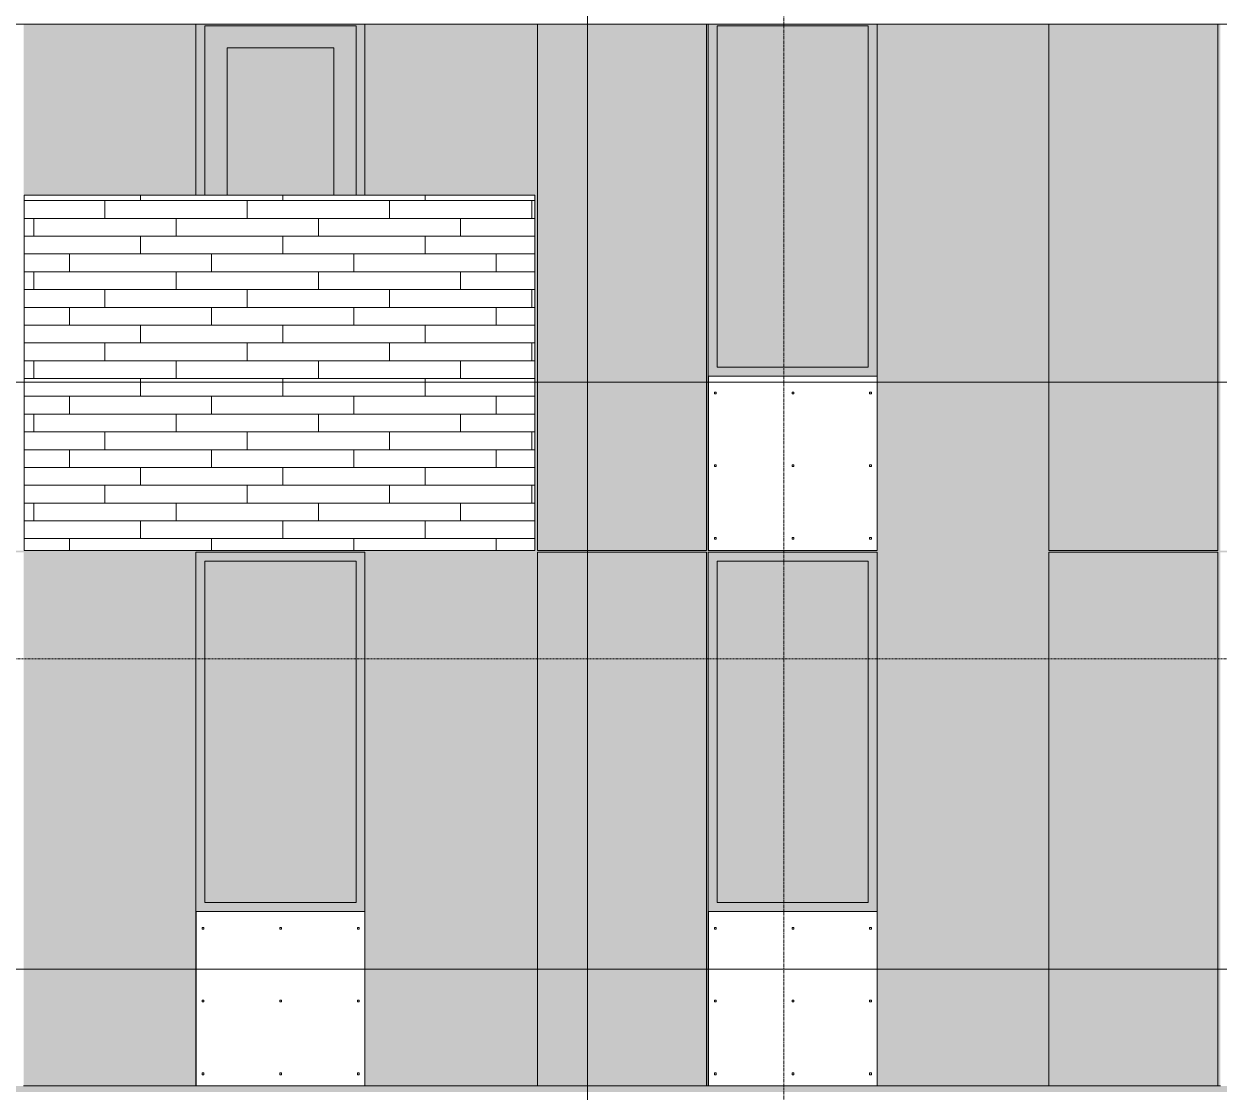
# Model space of a CAD drawing. Header units: inches. Extents: x 1814 to 6957, y -360 to 681.
# Drawn here: x 2983.4 to 3252.2, y 108.4 to 348.5 of the extents above; entities that cross this region are included whole.
import ezdxf

# ---------------------------------------------------------------- set-up
doc = ezdxf.new("R2010")
doc.units = ezdxf.units.IN
doc.header["$MEASUREMENT"] = 0
doc.linetypes.add('Aligning Line 1_8_', pattern=[0.25, 0.125, -0.125])
doc.linetypes.add('Grid Line 1_2_', pattern=[0.875, 0.5, -0.125, 0.125, -0.125])
for name, color, linetype, lineweight in [('0-1', 7, 'Continuous', 5), ('A-CLNG-3', 13, 'Continuous', 5), ('A-FLOR-LEVL-1', 51, 'Grid Line 1_2_', 9), ('A-GLAZ', 151, 'Continuous', 13), ('A-GLAZ-1', 251, 'Continuous', 9), ('A-WALL', 113, 'Continuous', 13), ('A-WALL-PATT-2', 251, 'Continuous', 9), ('G-ANNO-SYMB', 111, 'Aligning Line 1_8_', 9), ('G-ANNO-SYMB-3', 111, 'Continuous', 9), ('S-GRID-1', 1, 'Grid Line 1_2_', 9)]:
    doc.layers.add(name, color=color, linetype=linetype, lineweight=lineweight)
pattern_1 = [(0, (2985.649, 268.8), (0, 4), []), (90, (2985.649, 268.8), (-8, 8), [4, -28]), (90, (3001.649, 272.8), (-8, 8), [4, -28])]

# ---------------------------------------------------------------- blocks, each defined once
blk = doc.blocks.new('CTR - 2nd Phase_rvt-1-SECTION _ CENTER LOOKING WEST')
at = {"layer": 'A-FLOR-LEVL-1'}
for p, q in [((1814.21, 268), (4168.71, 268)), ((1814.21, 136), (4168.71, 136))]:
    blk.add_line(p, q, dxfattribs=at)
blk = doc.blocks.new('CTR - 1st Phase - Common Walls_rvt-1-SECTION _ CENTER LOOKING WEST')
at = {"layer": 'A-FLOR-LEVL-1'}
for p, q in [((1814.21, 268), (4168.71, 268)), ((1814.21, 136), (4168.71, 136))]:
    blk.add_line(p, q, dxfattribs=at)
blk = doc.blocks.new('CTR - 1st Phase -Stairs _ Elevators_rvt-1-SECTION _ CENTER LOOKING WEST')
at = {"layer": 'A-FLOR-LEVL-1'}
for p, q in [((1814.21, 268), (4168.71, 268)), ((1814.21, 136), (4168.71, 136))]:
    blk.add_line(p, q, dxfattribs=at)
blk = doc.blocks.new('Basic Wall _ EXT - FIBER CEMENT - LARGE - ___-2162459-SECTION _ CENTER LOOKING WEST')
at = {"layer": 'A-WALL'}
blk.add_line((2066.96, 348.51), (3400.3, 348.51), dxfattribs=at)
blk = doc.blocks.new('_THE_ WINDOW _ DOOR - Door - 3rd floors-V5-SECTION _ CENTER LOOKING WEST')
at = {"layer": 'A-GLAZ'}
for points in [[(3024.11, 310), (3024.11, 348.12), (3058.14, 348.12), (3058.14, 310), (3060.14, 310), (3060.14, 348.51), (3022.11, 348.51), (3022.11, 310), (3023.16, 310)], [(3058.14, 310), (3058.14, 348.12), (3024.11, 348.12), (3024.11, 310), (3029.11, 310), (3029.11, 343.12), (3053.14, 343.12), (3053.14, 310), (3055.52, 310)], [(3053.14, 310), (3053.14, 343.12), (3029.11, 343.12), (3029.11, 310)]]:
    blk.add_hatch(color=256, dxfattribs=at).paths.add_polyline_path(points, flags=0)
for p, q in [((3022.11, 348.52), (3022.11, 310)), ((3024.11, 310), (3024.11, 348.12)), ((3024.11, 348.12), (3058.14, 348.12)), ((3058.14, 348.12), (3058.14, 310)), ((3060.14, 310), (3060.14, 348.52)), ((3029.11, 310), (3029.11, 343.12)), ((3029.11, 343.12), (3053.14, 343.12)), ((3053.14, 343.12), (3053.14, 310))]:
    blk.add_line(p, q, dxfattribs=at)
blk = doc.blocks.new('_THE_ WINDOW _ DOOR - hvac panel - 2nd floor-2113876-SECTION _ CENTER LOOKING WEST')
at = {"layer": 'A-GLAZ-1'}
h = blk.add_hatch(dxfattribs=at)
h.set_pattern_fill('FP_11', color=256, style=0, pattern_type=2)
h.set_pattern_definition([(0, (2740.124, 174.437), (1, 1), [0.5, -1.5]), (90, (2740.374, 174.187), (-1, 1), [0.5, -1.5])])
h.paths.add_polyline_path([(2752.94, 109.75), (2752.94, 229.75), (2714.91, 229.75), (2714.91, 109.75), (2721.3, 109.75)], flags=0)
at = {"layer": 'A-GLAZ'}
for p, q in [((2752.94, 229.75), (2714.91, 229.75)), ((2714.91, 109.75), (2714.91, 229.75)), ((2752.94, 229.75), (2752.94, 109.75)), ((2752.94, 109.75), (2714.91, 109.75))]:
    blk.add_line(p, q, dxfattribs=at)
blk = doc.blocks.new('_THE_ WINDOW _ DOOR - hvac panel - 3rd floor-V10-SECTION _ CENTER LOOKING WEST')
at = {"layer": 'A-GLAZ-1'}
h = blk.add_hatch(dxfattribs=at)
h.set_pattern_fill('FP_18', color=256, style=0, pattern_type=2)
h.set_pattern_definition([(0, (3124.124, 294.812), (1, 1), [0.5, -1.5]), (90, (3124.374, 294.562), (-1, 1), [0.5, -1.5])])
h.paths.add_polyline_path([(3126.5, 230.12), (3136.94, 230.12), (3136.94, 348.51), (3098.91, 348.51), (3098.91, 230.12)], flags=0)
at = {"layer": 'A-GLAZ'}
for p, q in [((3098.91, 348.52), (3098.91, 230.12)), ((3136.94, 230.12), (3136.94, 348.52)), ((3098.91, 230.12), (3136.94, 230.12))]:
    blk.add_line(p, q, dxfattribs=at)
blk = doc.blocks.new('_THE_ WINDOW _ DOOR - Window - 2nd Floor-V12-SECTION _ CENTER LOOKING WEST')
at = {"layer": 'A-GLAZ'}
h = blk.add_hatch(color=256, dxfattribs=at)
h.paths.add_polyline_path([(3139.31, 149), (3175.34, 149), (3175.34, 229.75), (3137.31, 229.75), (3137.31, 149)], flags=0)
h.paths.add_polyline_path([(3173.34, 151), (3139.31, 151), (3139.31, 227.75), (3173.34, 227.75), (3173.34, 160.21)], flags=0)
blk.add_hatch(color=256, dxfattribs=at).paths.add_polyline_path([(3160.27, 151), (3173.34, 151), (3173.34, 227.75), (3139.31, 227.75), (3139.31, 151)], flags=0)
at = {"layer": 'A-GLAZ-1'}
h = blk.add_hatch(dxfattribs=at)
h.set_pattern_fill('FP_20', color=256, style=0, pattern_type=2)
h.set_pattern_definition([(0, (3177.08, 167.18), (-38.4, 120.38), [0.392, -38.007]), (0, (3177.08, 167.57), (-38.4, 120.38), [0.392, -38.007]), (0, (3177.08, 183.54), (-38.4, 120.38), [0.392, -38.007]), (0, (3177.08, 183.93), (-38.4, 120.38), [0.392, -38.007]), (0, (3177.08, 199.89), (-38.4, 120.38), [0.392, -38.007]), (0, (3177.08, 200.29), (-38.4, 120.38), [0.392, -38.007]), (0, (3177.08, 216.25), (-38.4, 120.38), [0.392, -38.007]), (0, (3177.08, 216.64), (-38.4, 120.38), [0.392, -38.007]), (0, (3177.08, 232.61), (-38.4, 120.38), [0.392, -38.007]), (0, (3177.08, 233), (-38.4, 120.38), [0.392, -38.007]), (0, (3177.08, 248.96), (-38.4, 120.38), [0.392, -38.007]), (0, (3177.08, 249.36), (-38.4, 120.375), [0.392, -38.007]), (0, (3177.08, 265.32), (-38.4, 120.375), [0.392, -38.007]), (0, (3177.08, 265.71), (-38.4, 120.375), [0.392, -38.007]), (0, (3177.08, 281.68), (-38.4, 120.375), [0.392, -38.007]), (0, (3177.08, 282.07), (-38.4, 120.375), [0.392, -38.007]), (0, (3194.53, 167.18), (-38.4, 120.38), [0.392, -38.007]), (0, (3194.53, 167.57), (-38.4, 120.38), [0.392, -38.007]), (0, (3194.53, 183.54), (-38.4, 120.38), [0.392, -38.007]), (0, (3194.53, 183.93), (-38.4, 120.38), [0.392, -38.007]), (0, (3194.53, 199.89), (-38.4, 120.38), [0.392, -38.007]), (0, (3194.53, 200.29), (-38.4, 120.38), [0.392, -38.007]), (0, (3194.53, 216.25), (-38.4, 120.38), [0.392, -38.007]), (0, (3194.53, 216.64), (-38.4, 120.38), [0.392, -38.007]), (0, (3194.53, 232.61), (-38.4, 120.38), [0.392, -38.007]), (0, (3194.53, 233), (-38.4, 120.38), [0.392, -38.007]), (0, (3194.53, 248.96), (-38.4, 120.375), [0.392, -38.007]), (0, (3194.53, 249.36), (-38.4, 120.375), [0.392, -38.007]), (0, (3194.53, 265.32), (-38.4, 120.375), [0.392, -38.007]), (0, (3194.53, 265.71), (-38.4, 120.375), [0.392, -38.007]), (0, (3194.53, 281.68), (-38.4, 120.375), [0.392, -38.007]), (0, (3194.53, 282.07), (-38.4, 120.375), [0.392, -38.007]), (0, (3211.98, 167.18), (-38.4, 120.38), [0.392, -38.007]), (0, (3211.98, 167.57), (-38.4, 120.38), [0.392, -38.007]), (0, (3211.98, 183.54), (-38.4, 120.38), [0.392, -38.007]), (0, (3211.98, 183.93), (-38.4, 120.38), [0.392, -38.007]), (0, (3211.98, 199.89), (-38.4, 120.38), [0.392, -38.007]), (0, (3211.98, 200.29), (-38.4, 120.38), [0.392, -38.007]), (0, (3211.98, 216.25), (-38.4, 120.38), [0.392, -38.007]), (0, (3211.98, 216.64), (-38.4, 120.38), [0.392, -38.007]), (0, (3211.98, 232.61), (-38.4, 120.38), [0.392, -38.007]), (0, (3211.98, 233), (-38.4, 120.38), [0.392, -38.007]), (0, (3211.98, 248.96), (-38.4, 120.375), [0.392, -38.007]), (0, (3211.98, 249.36), (-38.4, 120.375), [0.392, -38.007]), (0, (3211.98, 265.32), (-38.4, 120.375), [0.392, -38.007]), (0, (3211.98, 265.71), (-38.4, 120.375), [0.392, -38.007]), (0, (3211.98, 281.68), (-38.4, 120.375), [0.392, -38.007]), (0, (3211.98, 282.07), (-38.4, 120.375), [0.392, -38.007]), (90, (3175.336, 164.625), (-38.4, 2e-15), [120, -0.375]), (90, (3175.71, 164.625), (-38.4, 2e-15), [120, -0.375]), (90, (3177.077, 167.18), (-38.4, 2e-15), [0.392, -119.982]), (90, (3177.077, 183.536), (-38.4, 2e-15), [0.392, -119.982]), (90, (3177.077, 199.893), (-38.4, 2e-15), [0.392, -119.982]), (90, (3177.077, 216.25), (-38.4, 2e-15), [0.392, -119.982]), (90, (3177.077, 232.607), (-38.4, 2e-15), [0.392, -119.982]), (90, (3177.077, 248.964), (-38.4, 2e-15), [0.392, -119.982]), (90, (3177.077, 265.322), (-38.4, 2e-15), [0.392, -119.982]), (90, (3177.077, 281.68), (-38.4, 2e-15), [0.392, -119.982]), (90, (3177.47, 167.18), (-38.4, 2e-15), [0.392, -119.982]), (90, (3177.47, 183.536), (-38.4, 2e-15), [0.392, -119.982]), (90, (3177.47, 199.893), (-38.4, 2e-15), [0.392, -119.982]), (90, (3177.47, 216.25), (-38.4, 2e-15), [0.392, -119.982]), (90, (3177.47, 232.607), (-38.4, 2e-15), [0.392, -119.982]), (90, (3177.47, 248.964), (-38.4, 2e-15), [0.392, -119.982]), (90, (3177.47, 265.322), (-38.4, 2e-15), [0.392, -119.982]), (90, (3177.47, 281.68), (-38.4, 2e-15), [0.392, -119.982]), (90, (3194.527, 167.18), (-38.4, 2e-15), [0.392, -119.982]), (90, (3194.527, 183.536), (-38.4, 2e-15), [0.392, -119.982]), (90, (3194.527, 199.893), (-38.4, 2e-15), [0.392, -119.982]), (90, (3194.527, 216.25), (-38.4, 2e-15), [0.392, -119.982]), (90, (3194.527, 232.607), (-38.4, 2e-15), [0.392, -119.982]), (90, (3194.527, 248.964), (-38.4, 2e-15), [0.392, -119.982]), (90, (3194.527, 265.322), (-38.4, 2e-15), [0.392, -119.982]), (90, (3194.527, 281.68), (-38.4, 2e-15), [0.392, -119.982]), (90, (3194.92, 167.18), (-38.4, 2e-15), [0.392, -119.982]), (90, (3194.92, 183.536), (-38.4, 2e-15), [0.392, -119.982]), (90, (3194.92, 199.893), (-38.4, 2e-15), [0.392, -119.982]), (90, (3194.92, 216.25), (-38.4, 2e-15), [0.392, -119.982]), (90, (3194.92, 232.607), (-38.4, 2e-15), [0.392, -119.982]), (90, (3194.92, 248.964), (-38.4, 2e-15), [0.392, -119.982]), (90, (3194.92, 265.322), (-38.4, 2e-15), [0.392, -119.982]), (90, (3194.92, 281.68), (-38.4, 2e-15), [0.392, -119.982]), (90, (3211.977, 167.18), (-38.4, 2e-15), [0.392, -119.982]), (90, (3211.977, 183.536), (-38.4, 2e-15), [0.392, -119.982]), (90, (3211.977, 199.893), (-38.4, 2e-15), [0.392, -119.982]), (90, (3211.977, 216.25), (-38.4, 2e-15), [0.392, -119.982]), (90, (3211.977, 232.607), (-38.4, 2e-15), [0.392, -119.982]), (90, (3211.977, 248.964), (-38.4, 2e-15), [0.392, -119.982]), (90, (3211.977, 265.322), (-38.4, 2e-15), [0.392, -119.982]), (90, (3211.977, 281.68), (-38.4, 2e-15), [0.392, -119.982]), (90, (3212.37, 167.18), (-38.4, 2e-15), [0.392, -119.982]), (90, (3212.37, 183.536), (-38.4, 2e-15), [0.392, -119.982]), (90, (3212.37, 199.893), (-38.4, 2e-15), [0.392, -119.982]), (90, (3212.37, 216.25), (-38.4, 2e-15), [0.392, -119.982]), (90, (3212.37, 232.607), (-38.4, 2e-15), [0.392, -119.982]), (90, (3212.37, 248.964), (-38.4, 2e-15), [0.392, -119.982]), (90, (3212.37, 265.322), (-38.4, 2e-15), [0.392, -119.982]), (90, (3212.37, 281.68), (-38.4, 2e-15), [0.392, -119.982]), (180, (3213.74, 164.25), (-38.4, 120.38), [38.025, -0.375]), (180, (3213.74, 164.62), (-38.4, 120.38), [38.025, -0.375])])
h.paths.add_polyline_path([(3160.27, 109.75), (3175.34, 109.75), (3175.34, 149), (3137.31, 149), (3137.31, 109.75)], flags=0)
at = {"layer": 'A-GLAZ'}
for p, q in [((3175.34, 229.75), (3137.31, 229.75)), ((3137.31, 229.75), (3137.31, 149)), ((3175.34, 149), (3175.34, 229.75)), ((3139.31, 151), (3139.31, 227.75)), ((3139.31, 227.75), (3173.34, 227.75)), ((3173.34, 227.75), (3173.34, 151)), ((3173.34, 151), (3139.31, 151)), ((3137.31, 149), (3175.34, 149)), ((3137.31, 149), (3137.31, 109.75)), ((3175.34, 109.75), (3175.34, 149)), ((3137.31, 109.75), (3175.34, 109.75))]:
    blk.add_line(p, q, dxfattribs=at)
blk = doc.blocks.new('_THE_ WINDOW _ DOOR - Window - 3rd Floor-V11-SECTION _ CENTER LOOKING WEST')
at = {"layer": 'A-GLAZ'}
h = blk.add_hatch(color=256, dxfattribs=at)
h.paths.add_polyline_path([(3252.51, 269.37), (3290.54, 269.37), (3290.54, 348.51), (3252.51, 348.51), (3252.51, 274.83)], flags=0)
h.paths.add_polyline_path([(3278.46, 271.37), (3254.51, 271.37), (3254.51, 348.12), (3288.54, 348.12), (3288.54, 271.37)], flags=0)
blk.add_hatch(color=256, dxfattribs=at).paths.add_polyline_path([(3288.54, 271.37), (3288.54, 348.12), (3254.51, 348.12), (3254.51, 271.37), (3278.46, 271.37)], flags=0)
at = {"layer": 'A-GLAZ-1'}
h = blk.add_hatch(dxfattribs=at)
h.set_pattern_fill('FP_19', color=256, style=0, pattern_type=2)
h.set_pattern_definition([(0, (3292.28, 287.55), (-38.4, 120.38), [0.392, -38.007]), (0, (3292.28, 287.95), (-38.4, 120.38), [0.392, -38.007]), (0, (3292.28, 303.91), (-38.4, 120.38), [0.392, -38.007]), (0, (3292.28, 304.3), (-38.4, 120.38), [0.392, -38.007]), (0, (3292.28, 320.27), (-38.4, 120.38), [0.392, -38.007]), (0, (3292.28, 320.66), (-38.4, 120.38), [0.392, -38.007]), (0, (3292.28, 336.62), (-38.4, 120.38), [0.392, -38.007]), (0, (3292.28, 337.02), (-38.4, 120.38), [0.392, -38.007]), (0, (3292.28, 352.98), (-38.4, 120.38), [0.392, -38.007]), (0, (3292.28, 353.38), (-38.4, 120.38), [0.392, -38.007]), (0, (3292.28, 369.34), (-38.4, 120.38), [0.392, -38.007]), (0, (3292.28, 369.73), (-38.4, 120.375), [0.392, -38.007]), (0, (3292.28, 385.7), (-38.4, 120.375), [0.392, -38.007]), (0, (3292.28, 386.09), (-38.4, 120.375), [0.392, -38.007]), (0, (3292.28, 402.05), (-38.4, 120.375), [0.392, -38.007]), (0, (3292.28, 402.45), (-38.4, 120.375), [0.392, -38.007]), (0, (3309.73, 287.55), (-38.4, 120.38), [0.392, -38.007]), (0, (3309.73, 287.95), (-38.4, 120.38), [0.392, -38.007]), (0, (3309.73, 303.91), (-38.4, 120.38), [0.392, -38.007]), (0, (3309.73, 304.3), (-38.4, 120.38), [0.392, -38.007]), (0, (3309.73, 320.27), (-38.4, 120.38), [0.392, -38.007]), (0, (3309.73, 320.66), (-38.4, 120.38), [0.392, -38.007]), (0, (3309.73, 336.62), (-38.4, 120.38), [0.392, -38.007]), (0, (3309.73, 337.02), (-38.4, 120.38), [0.392, -38.007]), (0, (3309.73, 352.98), (-38.4, 120.38), [0.392, -38.007]), (0, (3309.73, 353.38), (-38.4, 120.38), [0.392, -38.007]), (0, (3309.73, 369.34), (-38.4, 120.375), [0.392, -38.007]), (0, (3309.73, 369.73), (-38.4, 120.375), [0.392, -38.007]), (0, (3309.73, 385.7), (-38.4, 120.375), [0.392, -38.007]), (0, (3309.73, 386.09), (-38.4, 120.375), [0.392, -38.007]), (0, (3309.73, 402.05), (-38.4, 120.375), [0.392, -38.007]), (0, (3309.73, 402.45), (-38.4, 120.375), [0.392, -38.007]), (0, (3327.18, 287.55), (-38.4, 120.38), [0.392, -38.007]), (0, (3327.18, 287.95), (-38.4, 120.38), [0.392, -38.007]), (0, (3327.18, 303.91), (-38.4, 120.38), [0.392, -38.007]), (0, (3327.18, 304.3), (-38.4, 120.38), [0.392, -38.007]), (0, (3327.18, 320.27), (-38.4, 120.38), [0.392, -38.007]), (0, (3327.18, 320.66), (-38.4, 120.38), [0.392, -38.007]), (0, (3327.18, 336.62), (-38.4, 120.38), [0.392, -38.007]), (0, (3327.18, 337.02), (-38.4, 120.38), [0.392, -38.007]), (0, (3327.18, 352.98), (-38.4, 120.38), [0.392, -38.007]), (0, (3327.18, 353.38), (-38.4, 120.38), [0.392, -38.007]), (0, (3327.18, 369.34), (-38.4, 120.375), [0.392, -38.007]), (0, (3327.18, 369.73), (-38.4, 120.375), [0.392, -38.007]), (0, (3327.18, 385.7), (-38.4, 120.375), [0.392, -38.007]), (0, (3327.18, 386.09), (-38.4, 120.375), [0.392, -38.007]), (0, (3327.18, 402.05), (-38.4, 120.375), [0.392, -38.007]), (0, (3327.18, 402.45), (-38.4, 120.375), [0.392, -38.007]), (90, (3290.536, 285), (-38.4, 2e-15), [120, -0.375]), (90, (3290.91, 285), (-38.4, 2e-15), [120, -0.375]), (90, (3292.277, 287.554), (-38.4, 2e-15), [0.392, -119.982]), (90, (3292.277, 303.91), (-38.4, 2e-15), [0.392, -119.982]), (90, (3292.277, 320.268), (-38.4, 2e-15), [0.392, -119.982]), (90, (3292.277, 336.625), (-38.4, 2e-15), [0.392, -119.982]), (90, (3292.277, 352.982), (-38.4, 2e-15), [0.392, -119.982]), (90, (3292.277, 369.34), (-38.4, 2e-15), [0.392, -119.982]), (90, (3292.277, 385.697), (-38.4, 2e-15), [0.392, -119.982]), (90, (3292.277, 402.054), (-38.4, 2e-15), [0.392, -119.982]), (90, (3292.67, 287.554), (-38.4, 2e-15), [0.392, -119.982]), (90, (3292.67, 303.91), (-38.4, 2e-15), [0.392, -119.982]), (90, (3292.67, 320.268), (-38.4, 2e-15), [0.392, -119.982]), (90, (3292.67, 336.625), (-38.4, 2e-15), [0.392, -119.982]), (90, (3292.67, 352.982), (-38.4, 2e-15), [0.392, -119.982]), (90, (3292.67, 369.34), (-38.4, 2e-15), [0.392, -119.982]), (90, (3292.67, 385.697), (-38.4, 2e-15), [0.392, -119.982]), (90, (3292.67, 402.054), (-38.4, 2e-15), [0.392, -119.982]), (90, (3309.727, 287.554), (-38.4, 2e-15), [0.392, -119.982]), (90, (3309.727, 303.91), (-38.4, 2e-15), [0.392, -119.982]), (90, (3309.727, 320.268), (-38.4, 2e-15), [0.392, -119.982]), (90, (3309.727, 336.625), (-38.4, 2e-15), [0.392, -119.982]), (90, (3309.727, 352.982), (-38.4, 2e-15), [0.392, -119.982]), (90, (3309.727, 369.34), (-38.4, 2e-15), [0.392, -119.982]), (90, (3309.727, 385.697), (-38.4, 2e-15), [0.392, -119.982]), (90, (3309.727, 402.054), (-38.4, 2e-15), [0.392, -119.982]), (90, (3310.12, 287.554), (-38.4, 2e-15), [0.392, -119.982]), (90, (3310.12, 303.91), (-38.4, 2e-15), [0.392, -119.982]), (90, (3310.12, 320.268), (-38.4, 2e-15), [0.392, -119.982]), (90, (3310.12, 336.625), (-38.4, 2e-15), [0.392, -119.982]), (90, (3310.12, 352.982), (-38.4, 2e-15), [0.392, -119.982]), (90, (3310.12, 369.34), (-38.4, 2e-15), [0.392, -119.982]), (90, (3310.12, 385.697), (-38.4, 2e-15), [0.392, -119.982]), (90, (3310.12, 402.054), (-38.4, 2e-15), [0.392, -119.982]), (90, (3327.177, 287.554), (-38.4, 2e-15), [0.392, -119.982]), (90, (3327.177, 303.91), (-38.4, 2e-15), [0.392, -119.982]), (90, (3327.177, 320.268), (-38.4, 2e-15), [0.392, -119.982]), (90, (3327.177, 336.625), (-38.4, 2e-15), [0.392, -119.982]), (90, (3327.177, 352.982), (-38.4, 2e-15), [0.392, -119.982]), (90, (3327.177, 369.34), (-38.4, 2e-15), [0.392, -119.982]), (90, (3327.177, 385.697), (-38.4, 2e-15), [0.392, -119.982]), (90, (3327.177, 402.054), (-38.4, 2e-15), [0.392, -119.982]), (90, (3327.57, 287.554), (-38.4, 2e-15), [0.392, -119.982]), (90, (3327.57, 303.91), (-38.4, 2e-15), [0.392, -119.982]), (90, (3327.57, 320.268), (-38.4, 2e-15), [0.392, -119.982]), (90, (3327.57, 336.625), (-38.4, 2e-15), [0.392, -119.982]), (90, (3327.57, 352.982), (-38.4, 2e-15), [0.392, -119.982]), (90, (3327.57, 369.34), (-38.4, 2e-15), [0.392, -119.982]), (90, (3327.57, 385.697), (-38.4, 2e-15), [0.392, -119.982]), (90, (3327.57, 402.054), (-38.4, 2e-15), [0.392, -119.982]), (180, (3328.94, 284.62), (-38.4, 120.38), [38.025, -0.375]), (180, (3328.94, 285), (-38.4, 120.38), [38.025, -0.375])])
h.paths.add_polyline_path([(3288.54, 230.12), (3290.54, 230.12), (3290.54, 269.37), (3252.51, 269.37), (3252.51, 230.12), (3261.57, 230.12)], flags=0)
at = {"layer": 'A-GLAZ'}
for p, q in [((3252.51, 348.52), (3252.51, 269.37)), ((3254.51, 271.37), (3254.51, 348.12)), ((3254.51, 348.12), (3288.54, 348.12)), ((3288.54, 348.12), (3288.54, 271.37)), ((3290.54, 269.37), (3290.54, 348.52)), ((3252.51, 269.37), (3290.54, 269.37)), ((3252.51, 269.37), (3252.51, 230.12)), ((3288.54, 271.37), (3254.51, 271.37)), ((3290.54, 230.12), (3290.54, 269.37)), ((3252.51, 230.12), (3290.54, 230.12))]:
    blk.add_line(p, q, dxfattribs=at)

msp = doc.modelspace()

# ---------------------------------------------------------------- hatches: boundary and pattern name
at = {"layer": 'A-CLNG-3'}
msp.add_hatch(color=256, dxfattribs=at).paths.add_polyline_path([(2856.37, 108.37), (3400.3, 108.37), (3400.26, 109.75), (2068.17, 109.75), (2068.17, 108.37), (2822.6, 108.37)], flags=0)
at = {"layer": 'A-WALL-PATT-2'}
h = msp.add_hatch(dxfattribs=at)
h.set_pattern_fill('FP_7', color=256, style=0, pattern_type=2)
h.set_pattern_definition([(0, (3408.85, 112.3), (-38.4, 120.375), [0.392, -38.007]), (0, (3408.85, 112.7), (-38.4, 120.375), [0.392, -38.007]), (0, (3408.85, 128.66), (-38.4, 120.375), [0.392, -38.007]), (0, (3408.85, 129.05), (-38.4, 120.375), [0.392, -38.007]), (0, (3408.85, 145.02), (-38.4, 120.375), [0.392, -38.007]), (0, (3408.85, 145.41), (-38.4, 120.375), [0.392, -38.007]), (0, (3408.85, 161.38), (-38.4, 120.375), [0.392, -38.007]), (0, (3408.85, 161.77), (-38.4, 120.375), [0.392, -38.007]), (0, (3408.85, 177.73), (-38.4, 120.375), [0.392, -38.007]), (0, (3408.85, 178.12), (-38.4, 120.375), [0.392, -38.007]), (0, (3408.85, 194.09), (-38.4, 120.375), [0.392, -38.007]), (0, (3408.85, 194.48), (-38.4, 120.375), [0.392, -38.007]), (0, (3408.85, 210.45), (-38.4, 120.375), [0.392, -38.007]), (0, (3408.85, 210.84), (-38.4, 120.375), [0.392, -38.007]), (0, (3408.85, 226.8), (-38.4, 120.375), [0.392, -38.007]), (0, (3408.85, 227.2), (-38.4, 120.375), [0.392, -38.007]), (0, (3426.3, 112.3), (-38.4, 120.375), [0.392, -38.007]), (0, (3426.3, 112.7), (-38.4, 120.375), [0.392, -38.007]), (0, (3426.3, 128.66), (-38.4, 120.375), [0.392, -38.007]), (0, (3426.3, 129.05), (-38.4, 120.375), [0.392, -38.007]), (0, (3426.3, 145.02), (-38.4, 120.375), [0.392, -38.007]), (0, (3426.3, 145.41), (-38.4, 120.375), [0.392, -38.007]), (0, (3426.3, 161.38), (-38.4, 120.375), [0.392, -38.007]), (0, (3426.3, 161.77), (-38.4, 120.375), [0.392, -38.007]), (0, (3426.3, 177.73), (-38.4, 120.375), [0.392, -38.007]), (0, (3426.3, 178.12), (-38.4, 120.375), [0.392, -38.007]), (0, (3426.3, 194.09), (-38.4, 120.375), [0.392, -38.007]), (0, (3426.3, 194.48), (-38.4, 120.375), [0.392, -38.007]), (0, (3426.3, 210.45), (-38.4, 120.375), [0.392, -38.007]), (0, (3426.3, 210.84), (-38.4, 120.375), [0.392, -38.007]), (0, (3426.3, 226.8), (-38.4, 120.375), [0.392, -38.007]), (0, (3426.3, 227.2), (-38.4, 120.375), [0.392, -38.007]), (0, (3443.75, 112.3), (-38.4, 120.375), [0.392, -38.007]), (0, (3443.75, 112.7), (-38.4, 120.375), [0.392, -38.007]), (0, (3443.75, 128.66), (-38.4, 120.375), [0.392, -38.007]), (0, (3443.75, 129.05), (-38.4, 120.375), [0.392, -38.007]), (0, (3443.75, 145.02), (-38.4, 120.375), [0.392, -38.007]), (0, (3443.75, 145.41), (-38.4, 120.375), [0.392, -38.007]), (0, (3443.75, 161.38), (-38.4, 120.375), [0.392, -38.007]), (0, (3443.75, 161.77), (-38.4, 120.375), [0.392, -38.007]), (0, (3443.75, 177.73), (-38.4, 120.375), [0.392, -38.007]), (0, (3443.75, 178.12), (-38.4, 120.375), [0.392, -38.007]), (0, (3443.75, 194.09), (-38.4, 120.375), [0.392, -38.007]), (0, (3443.75, 194.48), (-38.4, 120.375), [0.392, -38.007]), (0, (3443.75, 210.45), (-38.4, 120.375), [0.392, -38.007]), (0, (3443.75, 210.84), (-38.4, 120.375), [0.392, -38.007]), (0, (3443.75, 226.8), (-38.4, 120.375), [0.392, -38.007]), (0, (3443.75, 227.2), (-38.4, 120.375), [0.392, -38.007]), (90, (3407.11, 109.75), (-38.4, 2e-15), [120, -0.375]), (90, (3407.486, 109.75), (-38.4, 2e-15), [120, -0.375]), (90, (3408.852, 112.304), (-38.4, 2e-15), [0.392, -119.982]), (90, (3408.852, 128.66), (-38.4, 2e-15), [0.392, -119.982]), (90, (3408.852, 145.018), (-38.4, 2e-15), [0.392, -119.982]), (90, (3408.852, 161.375), (-38.4, 2e-15), [0.392, -119.982]), (90, (3408.852, 177.732), (-38.4, 2e-15), [0.392, -119.982]), (90, (3408.852, 194.09), (-38.4, 2e-15), [0.392, -119.982]), (90, (3408.852, 210.447), (-38.4, 2e-15), [0.392, -119.982]), (90, (3408.852, 226.804), (-38.4, 2e-15), [0.392, -119.982]), (90, (3409.245, 112.304), (-38.4, 2e-15), [0.392, -119.982]), (90, (3409.245, 128.66), (-38.4, 2e-15), [0.392, -119.982]), (90, (3409.245, 145.018), (-38.4, 2e-15), [0.392, -119.982]), (90, (3409.245, 161.375), (-38.4, 2e-15), [0.392, -119.982]), (90, (3409.245, 177.732), (-38.4, 2e-15), [0.392, -119.982]), (90, (3409.245, 194.09), (-38.4, 2e-15), [0.392, -119.982]), (90, (3409.245, 210.447), (-38.4, 2e-15), [0.392, -119.982]), (90, (3409.245, 226.804), (-38.4, 2e-15), [0.392, -119.982]), (90, (3426.302, 112.304), (-38.4, 2e-15), [0.392, -119.982]), (90, (3426.302, 128.66), (-38.4, 2e-15), [0.392, -119.982]), (90, (3426.302, 145.018), (-38.4, 2e-15), [0.392, -119.982]), (90, (3426.302, 161.375), (-38.4, 2e-15), [0.392, -119.982]), (90, (3426.302, 177.732), (-38.4, 2e-15), [0.392, -119.982]), (90, (3426.302, 194.09), (-38.4, 2e-15), [0.392, -119.982]), (90, (3426.302, 210.447), (-38.4, 2e-15), [0.392, -119.982]), (90, (3426.302, 226.804), (-38.4, 2e-15), [0.392, -119.982]), (90, (3426.695, 112.304), (-38.4, 2e-15), [0.392, -119.982]), (90, (3426.695, 128.66), (-38.4, 2e-15), [0.392, -119.982]), (90, (3426.695, 145.018), (-38.4, 2e-15), [0.392, -119.982]), (90, (3426.695, 161.375), (-38.4, 2e-15), [0.392, -119.982]), (90, (3426.695, 177.732), (-38.4, 2e-15), [0.392, -119.982]), (90, (3426.695, 194.09), (-38.4, 2e-15), [0.392, -119.982]), (90, (3426.695, 210.447), (-38.4, 2e-15), [0.392, -119.982]), (90, (3426.695, 226.804), (-38.4, 2e-15), [0.392, -119.982]), (90, (3443.752, 112.304), (-38.4, 2e-15), [0.392, -119.982]), (90, (3443.752, 128.66), (-38.4, 2e-15), [0.392, -119.982]), (90, (3443.752, 145.018), (-38.4, 2e-15), [0.392, -119.982]), (90, (3443.752, 161.375), (-38.4, 2e-15), [0.392, -119.982]), (90, (3443.752, 177.732), (-38.4, 2e-15), [0.392, -119.982]), (90, (3443.752, 194.09), (-38.4, 2e-15), [0.392, -119.982]), (90, (3443.752, 210.447), (-38.4, 2e-15), [0.392, -119.982]), (90, (3443.752, 226.804), (-38.4, 2e-15), [0.392, -119.982]), (90, (3444.145, 112.304), (-38.4, 2e-15), [0.392, -119.982]), (90, (3444.145, 128.66), (-38.4, 2e-15), [0.392, -119.982]), (90, (3444.145, 145.018), (-38.4, 2e-15), [0.392, -119.982]), (90, (3444.145, 161.375), (-38.4, 2e-15), [0.392, -119.982]), (90, (3444.145, 177.732), (-38.4, 2e-15), [0.392, -119.982]), (90, (3444.145, 194.09), (-38.4, 2e-15), [0.392, -119.982]), (90, (3444.145, 210.447), (-38.4, 2e-15), [0.392, -119.982]), (90, (3444.145, 226.804), (-38.4, 2e-15), [0.392, -119.982]), (180, (3445.51, 109.38), (-38.4, 120.375), [38.025, -0.375]), (180, (3445.51, 109.75), (-38.4, 120.375), [38.025, -0.375])])
h.paths.add_polyline_path([(3098.54, 109.75), (3098.91, 109.75), (3098.91, 229.75), (3136.94, 229.75), (3136.94, 109.75), (3137.31, 109.75), (3137.32, 229.75), (3175.34, 229.75), (3175.34, 109.75), (3213.92, 109.75), (3213.92, 229.75), (3251.95, 229.75), (3251.95, 109.75), (3252.51, 109.75), (3252.52, 229.75), (3290.54, 229.75), (3290.54, 178), (3290.91, 178), (3290.91, 229.75), (3328.94, 229.75), (3328.94, 178), (3329.31, 178), (3329.31, 229.75), (3367.34, 229.75), (3367.34, 178), (3367.52, 178), (3367.52, 109.75), (3400.05, 109.75), (3400.05, 230.12), (3400.3, 230.12), (3400.3, 232.87), (3400.8, 232.87), (3400.8, 346.27), (3400.3, 346.27), (3400.3, 348.51), (3328.94, 348.51), (3328.93, 230.12), (3290.91, 230.12), (3290.91, 348.51), (3290.54, 348.51), (3290.54, 230.12), (3252.51, 230.12), (3252.51, 348.51), (3251.95, 348.51), (3251.95, 230.12), (3213.92, 230.12), (3213.92, 348.51), (3175.34, 348.51), (3175.34, 230.12), (3137.31, 230.12), (3137.31, 348.51), (3136.94, 348.51), (3136.93, 230.12), (3098.91, 230.12), (3098.91, 348.51), (3060.14, 348.51), (3060.14, 310), (3098.35, 310), (3098.35, 230.12), (2983.52, 230.12), (2983.52, 310), (3022.11, 310), (3022.11, 348.51), (2983.34, 348.51), (2983.34, 230.12), (2945.31, 230.12), (2945.31, 348.51), (2868.14, 348.51), (2868.14, 230.12), (2830.11, 230.12), (2830.1, 348.51), (2829.74, 348.51), (2829.74, 230.12), (2791.71, 230.12), (2791.71, 348.51), (2752.94, 348.51), (2752.94, 230.12), (2714.91, 230.12), (2714.9, 348.51), (2714.54, 348.51), (2714.53, 230.12), (2676.51, 230.12), (2676.51, 348.51), (2637.74, 348.51), (2637.74, 230.12), (2522.72, 230.12), (2522.72, 310), (2561.31, 310), (2561.31, 348.51), (2484.14, 348.51), (2484.14, 230.12), (2446.11, 230.12), (2446.1, 348.51), (2445.74, 348.51), (2445.74, 230.12), (2407.71, 230.12), (2407.71, 348.51), (2368.94, 348.51), (2368.94, 230.12), (2330.91, 230.12), (2330.91, 348.51), (2292.14, 348.51), (2292.14, 230.12), (2254.11, 230.12), (2254.11, 348.51), (2253.74, 348.51), (2253.74, 178), (2254.11, 178), (2254.11, 229.75), (2292.14, 229.75), (2292.14, 178), (2330.54, 178), (2330.54, 109.75), (2330.91, 109.75), (2330.91, 229.75), (2368.94, 229.75), (2368.94, 109.75), (2407.71, 109.75), (2407.71, 229.75), (2445.74, 229.75), (2445.74, 109.75), (2446.11, 109.75), (2446.11, 229.75), (2484.14, 229.75), (2484.14, 109.75), (2561.31, 109.75), (2561.31, 229.75), (2599.34, 229.75), (2599.34, 109.75), (2599.71, 109.77), (2599.71, 229.75), (2637.74, 229.75), (2637.74, 109.75), (2676.51, 109.75), (2676.51, 229.75), (2714.54, 229.75), (2714.54, 109.75), (2714.91, 109.79), (2714.91, 229.75), (2752.94, 229.75), (2752.94, 109.75), (2753.5, 109.75), (2753.5, 178), (2791.71, 178), (2791.71, 229.75), (2829.74, 229.75), (2829.74, 178), (2830.11, 178), (2830.11, 229.75), (2868.14, 229.75), (2868.14, 178), (2868.32, 178), (2868.32, 109.75), (2945.31, 109.75), (2945.31, 229.75), (2983.34, 229.75), (2983.34, 109.75), (3022.11, 109.75), (3022.11, 229.75), (3060.14, 229.75), (3060.14, 109.75), (3092.74, 109.75)], flags=0)
h.paths.add_polyline_path([(3402.37, 230.19), (3402.74, 230.19), (3402.74, 232.81), (3402.44, 232.81), (3402.44, 232.62), (3402.37, 232.62), (3402.37, 230.55)], flags=0)
h.paths.add_polyline_path([(3400.36, 230.19), (3400.8, 230.19), (3400.8, 232.62), (3400.74, 232.62), (3400.74, 232.81), (3400.36, 232.81), (3400.36, 232.56)], flags=0)
h.paths.add_polyline_path([(3402.44, 232.87), (3402.8, 232.87), (3402.8, 346.27), (3402.37, 346.27), (3402.37, 232.87)], flags=0)
h.paths.add_polyline_path([(3408.3, 268), (3408.92, 268), (3408.92, 348.51), (3408.3, 348.51), (3408.3, 273.5)], flags=0)
h.paths.add_polyline_path([(2599.52, 310), (2599.71, 310), (2599.71, 348.51), (2599.34, 348.47), (2599.34, 310)], flags=0)
h.paths.add_polyline_path([(3402.74, 346.33), (3402.74, 348.51), (3402.37, 348.51), (3402.37, 346.52), (3402.44, 346.52), (3402.44, 346.33)], flags=0)
h.paths.add_polyline_path([(3400.36, 346.33), (3400.74, 346.33), (3400.74, 346.52), (3400.8, 346.52), (3400.8, 348.51), (3400.36, 348.51), (3400.36, 346.52)], flags=0)
h = msp.add_hatch(dxfattribs=at)
h.set_pattern_fill('FP_31', color=256, style=0, pattern_type=2)
h.set_pattern_definition(pattern_1)
h.paths.add_polyline_path([(2987.77, 230.12), (2987.77, 310), (2983.52, 310), (2983.52, 230.12)], flags=0)
h = msp.add_hatch(dxfattribs=at)
h.set_pattern_fill('FP_31', color=256, style=0, pattern_type=2)
h.set_pattern_definition(pattern_1)
h.paths.add_polyline_path([(2991.43, 230.12), (3094.1, 230.12), (3094.1, 310), (2987.77, 310), (2987.77, 230.12)], flags=0)
h = msp.add_hatch(dxfattribs=at)
h.set_pattern_fill('FP_31', color=256, style=0, pattern_type=2)
h.set_pattern_definition(pattern_1)
h.paths.add_polyline_path([(3098.35, 230.12), (3098.35, 310), (3094.1, 310), (3094.1, 230.12)], flags=0)

# ---------------------------------------------------------------- linework, layer by layer
at = {"layer": 'A-FLOR-LEVL-1'}
for p, q in [((1814.96, 268), (4167.96, 268)), ((1814.96, 136), (4167.96, 136))]:
    msp.add_line(p, q, dxfattribs=at)
at = {"layer": 'A-WALL'}
for p, q in [((3098.91, 230.12), (3098.91, 348.52)), ((3136.94, 348.52), (3136.94, 230.12)), ((3213.92, 230.12), (3213.92, 348.52)), ((3251.95, 348.52), (3251.95, 230.12)), ((2983.52, 230.12), (2983.52, 310)), ((3098.35, 310), (2983.52, 310)), ((3098.35, 310), (3098.35, 230.12)), ((3137.31, 230.12), (3137.31, 269.37)), ((3175.34, 269.37), (3175.34, 230.12)), ((2983.52, 230.12), (3098.35, 230.12)), ((3136.94, 230.12), (3098.91, 230.12)), ((3098.91, 109.75), (3098.91, 229.75)), ((3098.91, 229.75), (3136.94, 229.75)), ((3136.94, 229.75), (3136.94, 109.75)), ((3175.34, 230.12), (3137.31, 230.12)), ((3251.95, 230.12), (3213.92, 230.12)), ((3213.92, 109.75), (3213.92, 229.75)), ((3213.92, 229.75), (3251.95, 229.75)), ((3251.95, 229.75), (3251.95, 109.75)), ((3022.11, 109.75), (3022.11, 149)), ((3060.14, 149), (3060.14, 109.75)), ((3137.31, 109.75), (3137.31, 149)), ((3175.34, 149), (3175.34, 109.75)), ((2983.34, 109.75), (3022.11, 109.75)), ((3060.14, 109.75), (3098.91, 109.75)), ((3136.94, 109.75), (3137.31, 109.75)), ((3175.34, 109.75), (3213.92, 109.75)), ((3251.95, 109.75), (3252.51, 109.75))]:
    msp.add_line(p, q, dxfattribs=at)
at = {"layer": 'G-ANNO-SYMB'}
msp.add_line((1910.88, 205.76), (4071.99, 205.76), dxfattribs=at)
at = {"layer": 'G-ANNO-SYMB-3'}
msp.add_line((3110.15, 526.95), (3110.15, -183.08), dxfattribs=at)
at = {"layer": 'S-GRID-1'}
msp.add_line((3154.32, -159.84), (3154.32, 470.5), dxfattribs=at)

# ---------------------------------------------------------------- block references
at = {"layer": '0-1'}
for name in ['CTR - 2nd Phase_rvt-1-SECTION _ CENTER LOOKING WEST', 'CTR - 1st Phase - Common Walls_rvt-1-SECTION _ CENTER LOOKING WEST', 'CTR - 1st Phase -Stairs _ Elevators_rvt-1-SECTION _ CENTER LOOKING WEST']:
    msp.add_blockref(name, (0, 0), dxfattribs=at)
at = {"layer": 'A-GLAZ'}
for name, p in [('_THE_ WINDOW _ DOOR - Door - 3rd floors-V5-SECTION _ CENTER LOOKING WEST', (0, 0)), ('_THE_ WINDOW _ DOOR - hvac panel - 3rd floor-V10-SECTION _ CENTER LOOKING WEST', (0, 0)), ('_THE_ WINDOW _ DOOR - Window - 3rd Floor-V11-SECTION _ CENTER LOOKING WEST', (-115.2, 0)), ('_THE_ WINDOW _ DOOR - hvac panel - 3rd floor-V10-SECTION _ CENTER LOOKING WEST', (115.01, 0)), ('_THE_ WINDOW _ DOOR - Window - 2nd Floor-V12-SECTION _ CENTER LOOKING WEST', (-115.2, 0)), ('_THE_ WINDOW _ DOOR - hvac panel - 2nd floor-2113876-SECTION _ CENTER LOOKING WEST', (384, 0)), ('_THE_ WINDOW _ DOOR - Window - 2nd Floor-V12-SECTION _ CENTER LOOKING WEST', (0, 0)), ('_THE_ WINDOW _ DOOR - hvac panel - 2nd floor-2113876-SECTION _ CENTER LOOKING WEST', (499.01, 0))]:
    msp.add_blockref(name, p, dxfattribs=at)
at = {"layer": 'A-WALL'}
msp.add_blockref('Basic Wall _ EXT - FIBER CEMENT - LARGE - ___-2162459-SECTION _ CENTER LOOKING WEST', (0, 0), dxfattribs=at)

doc.saveas('drawing.dxf')
